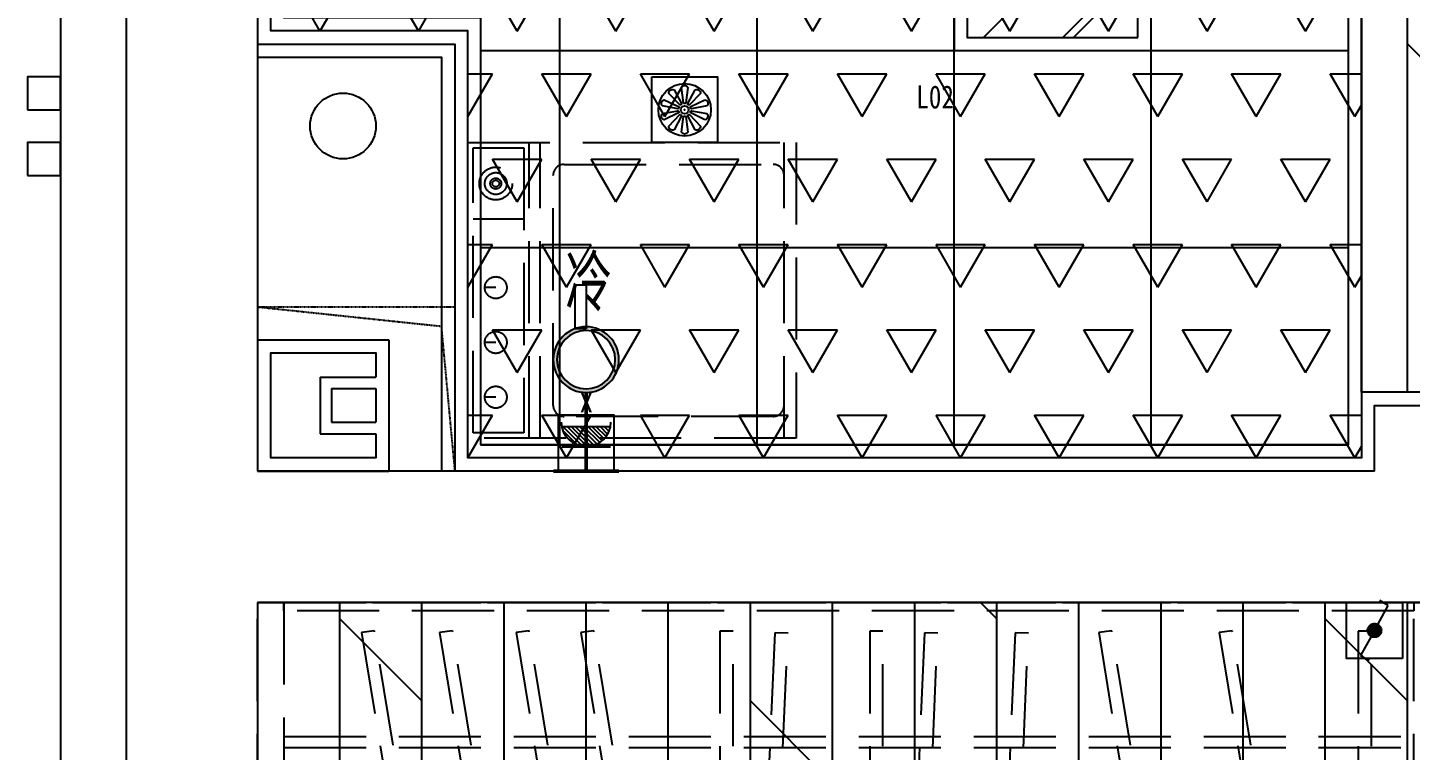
# Model space of a CAD drawing. Header units: millimetres. Extents: x -28014 to 297841, y -81741 to 47579.
# Drawn here: x 81933 to 84038, y -28284 to -27184 of the extents above; entities that cross this region are included whole.
import ezdxf

# ---------------------------------------------------------------- set-up
doc = ezdxf.new("R2010")
doc.units = ezdxf.units.MM
doc.header["$MEASUREMENT"] = 0
doc.linetypes.add('__DASH', pattern=[0.35, 0.25, -0.1])
doc.linetypes.add('DASH', pattern=[0.35, 0.25, -0.1])
for name, color, linetype in [('A-给排水-设备', 132, 'Continuous'), ('AR9-墙线', 160, 'Continuous'), ('DS-4BS-固定家具(高柜)', 30, 'Continuous'), ('DS-4BS-墙体完成面', 20, 'Continuous'), ('EM-开关图标', 14, 'Continuous'), ('EM-强电图标', 14, 'Continuous'), ('EM-给排水图标', 14, 'Continuous'), ('FC-地漏', 144, 'Continuous'), ('FC-地面造型线', 136, 'Continuous'), ('FC-平面高差线', 144, 'Continuous'), ('FF-厨卫（地坪隐）', 31, 'Continuous'), ('RC-天花灯具', 2, 'Continuous'), ('RC-天花轮廓线', 30, 'Continuous'), ('装饰', 152, 'Continuous')]:
    doc.layers.add(name, color=color, linetype=linetype)
doc.styles.add('宋体', font='', dxfattribs={"width": 0.8})
doc.styles.get('宋体').set_extended_font_data('SimSun')

# ---------------------------------------------------------------- blocks, each defined once
blk = doc.blocks.new('fj4')
at = {"layer": 'AR9-墙线', "ltscale": 10, "extrusion": (0, 0, -1)}
for p, q in [((0.0003643522504717112, 200.0003125112125), (-5.661160685122013e-05, -1.292457454837859e-06)), ((0.0003643522504717112, 200.0003125112125), (200.0004124690313, 200.0003125112125)), ((200.0004124690313, 200.0003125112125), (199.9999915047083, -1.292457454837859e-06)), ((94.99966196971945, 143.125286204493), (94.99948809319176, 56.87526291456015)), ((94.99966196971945, 143.125286204493), (180.0004124690313, 143.1251973048638)), ((112.4996461186092, 125.6252654502023), (112.4995088477153, 74.37524706356635)), ((112.4996461186092, 125.6252654502023), (180.0003941662144, 125.6251948532736)), ((112.4995088477153, 74.37524706356635), (180.0002568948548, 74.37517646675406)), ((94.99948809319176, 56.87526291456015), (180.0004124690313, 56.87517401504738)), ((-5.661160685122013e-05, -1.292457454837859e-06), (199.9999915047083, -1.292457454837859e-06))]:
    blk.add_line(p, q, dxfattribs=at)
at = {"layer": 'AR9-墙线', "ltscale": 10}
blk.add_line((180.0003941662144, 125.6251948532736), (180.0002568948548, 74.37517646675406), dxfattribs=at)
at = {"layer": 'AR9-墙线', "linetype": 'DASH', "ltscale": 0.5}
for points in [[(-8.264411007985473e-05, 250.0000481167808), (300.0003138040192, 250.0000481167808), (300.0003138040192, -2.537854015827179e-08)], [(2.075685188174248e-07, 250.000048131682), (279.4839236737462, 220.6054545394145), (300.0003138040192, -2.537854015827179e-08)]]:
    blk.add_lwpolyline(points, dxfattribs=at)
at = {"layer": 'AR9-墙线', "ltscale": 10}
blk.add_lwpolyline([(180.0004124690313, 56.87517401504738), (180.0004124690313, 19.9999987071933), (20.00036435225047, 19.9999987071933), (20.00036435225047, 180.0003125112125), (180.0004124690313, 180.0003125112125), (180.0004124690313, 143.1251973048638)], dxfattribs=at)
blk = doc.blocks.new('$plan$00003077')
at = {"layer": 'FF-厨卫（地坪隐）', "linetype": '__DASH', "ltscale": 500}
for p, q in [((-191.7874999999767, -8.337499999906868), (241.7874999999767, -8.337499999906868)), ((-191.7874999999767, -85.0625), (-191.7874999999767, -8.337499999906868)), ((133.4000000000233, -85.0625), (133.4000000000233, -8.337499999906868)), ((241.7874999999767, -8.337499999906868), (241.7874999999767, -85.0625)), ((-137.5687499999767, -42.53125), (-137.5687499999767, -25.85624999995343)), ((-54.19374999997672, -42.53125), (-54.19374999997672, -25.85624999995343)), ((29.18125000002328, -42.53125), (29.18125000002328, -25.85624999995343)), ((-200.125, -93.39999999990687), (250.125, -93.39999999990687)), ((241.7874999999767, -85.0625), (-191.7874999999767, -85.0625)), ((-200.125, -110.0749999999534), (250.125, -110.0749999999534)), ((-166.7750000000233, -464.7182471875567), (-166.7750000000233, -146.5432471875101)), ((-150.0999999999767, -129.8682471876964), (200.0999999999767, -129.8682471876964)), ((216.7750000000233, -146.5432471875101), (216.7750000000233, -464.7182471875567)), ((-33.34999999997672, -179.8932471876033), (-33.34999999997672, -163.2182471875567)), ((-33.34999999997672, -163.2182471875567), (33.34999999997672, -163.2182471875567)), ((33.34999999997672, -163.2182471875567), (33.34999999997672, -179.8932471876033)), ((33.34999999997672, -179.8932471876033), (-33.34999999997672, -179.8932471876033)), ((-200.125, -481.3932471876033), (250.125, -481.3932471876033))]:
    blk.add_line(p, q, dxfattribs=at)
blk.add_lwpolyline([(250.125, 0), (250.125, -499.8798090564087), (-200.125, -499.8798090564087), (-200.125, 0)], close=True, dxfattribs=at)
for centre, radius in [((187.59375, -42.53125), 25.0125), ((-137.5687499999767, -42.53125), 16.675), ((-54.19374999997672, -42.53125), 16.675), ((29.18125000002328, -42.53125), 16.675), ((187.59375, -42.53125), 16.675), ((187.59375, -42.53125), 8.3375), ((187.59375, -42.53125), 5.0025)]:
    blk.add_circle(centre, radius, dxfattribs=at)
for centre, start, end in [((-150.0999999999767, -146.5432471875101), 90, 180), ((200.0999999999767, -146.5432471875101), 0, 90), ((-150.0999999999767, -464.7182471875567), 180, 270), ((200.0999999999767, -464.7182471875567), 270, 0)]:
    blk.add_arc(centre, 16.675, start, end, dxfattribs=at)
blk = doc.blocks.new('g1')
at = {"linetype": '__DASH', "ltscale": 500}
for p, q in [((40.00000000960426, 500.0000002374873), (9.604264050722122e-09, 500.0000002374873)), ((9.604264050722122e-09, 500.0000002374873), (9.604264050722122e-09, 1.932494342327118e-08)), ((9.604264050722122e-09, 1.932494342327118e-08), (9.604264050722122e-09, 500.0000002374873)), ((9.604264050722122e-09, 500.0000002374873), (1800.000000009604, 500.0000002374873)), ((1800.000000009604, 500.0000002374873), (9.604264050722122e-09, 500.0000002374873)), ((9.604264050722122e-09, 500.0000002374873), (9.604264050722122e-09, 1.932494342327118e-08)), ((40.00000000960426, 1.932494342327118e-08), (40.00000000960426, 500.0000002374873)), ((1210.000000009604, 491.6666668828984), (590.0000000096043, 491.6666668828693)), ((590.0000000096043, 491.6666668828693), (590.0000000096043, 470.8333335580537)), ((1210.000000009604, 470.8333335580828), (1210.000000009604, 491.6666668828984)), ((1800.000000009604, 500.0000002374873), (1760.000000009604, 500.0000002374873)), ((1760.000000009604, 500.0000002374873), (1760.000000009604, 1.932494342327118e-08)), ((1800.000000009604, 1.932494342327118e-08), (1800.000000009604, 500.0000002374873)), ((1800.000000009604, 500.0000002374873), (1800.000000009604, 1.932494342327118e-08)), ((1800.000000009604, 1.932494342327118e-08), (1800.000000009604, 500.0000002374873)), ((630.0000000096043, 466.6666668719845), (40.00000000960426, 466.6666668719845)), ((40.00000000960426, 466.6666668719845), (40.00000000960426, 445.8333335471689)), ((590.0000000096043, 470.8333335580537), (1210.000000009604, 470.8333335580828)), ((630.0000000096043, 445.8333335471689), (630.0000000096043, 466.6666668719845)), ((1170.000000009604, 445.8333335471689), (1170.000000009604, 466.6666668719845)), ((1170.000000009604, 466.6666668719845), (1760.000000009604, 466.6666668719845)), ((1760.000000009604, 466.6666668719845), (1760.000000009604, 445.8333335471689)), ((40.00000000960426, 445.8333335471689), (630.0000000096043, 445.8333335471689)), ((1760.000000009604, 445.8333335471689), (1170.000000009604, 445.8333335471689)), ((9.604264050722122e-09, 1.932494342327118e-08), (40.00000000960426, 1.932494342327118e-08)), ((1800.000000009604, 1.932494342327118e-08), (9.604264050722122e-09, 1.932494342327118e-08)), ((9.604264050722122e-09, 1.932494342327118e-08), (1800.000000009604, 1.932494342327118e-08)), ((40.00000000960426, 12.50000002476736), (40.00000000960426, 1.932494342327118e-08)), ((1760.000000009604, 12.50000002476736), (40.00000000960426, 12.50000002476736)), ((40.00000000960426, 1.932494342327118e-08), (1760.000000009604, 1.932494342327118e-08)), ((1760.000000009604, 1.932494342327118e-08), (1760.000000009604, 12.50000002476736)), ((1760.000000009604, 1.932494342327118e-08), (1800.000000009604, 1.932494342327118e-08))]:
    blk.add_line(p, q, dxfattribs=at)
at = {"color": 8, "linetype": '__DASH', "ltscale": 500}
for p, q in [((158.1321775684482, 45.42464958503842), (214.9520320766023, 392.2069863420329)), ((234.7681655967026, 389.9522302098048), (177.9483110885485, 43.16989345275215)), ((214.9520320766023, 392.2069863420329), (234.7681655967026, 389.9522302098048)), ((276.8862221023883, 45.42464958503842), (333.7060766105424, 392.2069863420329)), ((353.5222101306426, 389.9522302098048), (296.7023556224885, 43.16989345275215)), ((333.7060766105424, 392.2069863420329), (353.5222101306426, 389.9522302098048)), ((393.3998533253907, 45.42464958503842), (450.2197078335448, 392.2069863420329)), ((470.0358413536451, 389.9522302098048), (413.215986845491, 43.16989345275215)), ((450.2197078335448, 392.2069863420329), (470.0358413536451, 389.9522302098048)), ((491.9879019882646, 45.42464958503842), (548.8077564964187, 392.2069863420329)), ((568.623890016519, 389.9522302098048), (511.8040355083649, 43.16989345275215)), ((548.8077564964187, 392.2069863420329), (568.623890016519, 389.9522302098048)), ((703.7185000735917, 393.8158180399041), (723.7185000735917, 393.8158180399041)), ((703.7185000735917, 43.81581788719632), (703.7185000735917, 393.8158180399041)), ((723.7185000735917, 393.8158180399041), (723.7185000735917, 43.81581788719632)), ((771.8630586490617, 395.7140289979288), (791.8494238458225, 396.3293463398295)), ((787.3690556581714, 45.95263790152967), (771.8630586490617, 395.7140289979288)), ((791.8494238458225, 396.3293463398295), (807.3554208549322, 46.56795524337213)), ((931.6333707054728, 393.8158180399041), (951.6333707054728, 393.8158180399041)), ((931.6333707054728, 43.81581788719632), (931.6333707054728, 393.8158180399041)), ((951.6333707054728, 393.8158180399041), (951.6333707054728, 43.81581788719632)), ((999.7779292809428, 395.7140289979288), (1019.764294477704, 396.3293463398295)), ((1015.283926290052, 45.95263790152967), (999.7779292809428, 395.7140289979288)), ((1019.764294477704, 396.3293463398295), (1035.270291486813, 46.56795524337213)), ((1137.783573731605, 395.7140289979288), (1157.769938928366, 396.3293463398295)), ((1153.289570740715, 45.95263790152967), (1137.783573731605, 395.7140289979288)), ((1157.769938928366, 396.3293463398295), (1173.275935937476, 46.56795524337213)), ((1280.188212010893, 45.42464958503842), (1337.008066519047, 392.2069863420329)), ((1356.824200039147, 389.9522302098048), (1300.004345530993, 43.16989345275215)), ((1337.008066519047, 392.2069863420329), (1356.824200039147, 389.9522302098048)), ((1463.609708871576, 45.42464958503842), (1520.42956337973, 392.2069863420329)), ((1540.24569689983, 389.9522302098048), (1483.425842391676, 43.16989345275215)), ((1520.42956337973, 392.2069863420329), (1540.24569689983, 389.9522302098048)), ((1675.340306956903, 393.8158180399041), (1695.340306956903, 393.8158180399041)), ((1675.340306956903, 43.81581788719632), (1675.340306956903, 393.8158180399041)), ((1695.340306956903, 393.8158180399041), (1695.340306956903, 43.81581788719632)), ((40.00000000960426, 220.833333450224), (1760.000000009604, 220.8333334507188)), ((40.00000000960426, 204.1666667762911), (1760.000000009604, 204.1666667767568)), ((177.9483110885485, 43.16989345275215), (158.1321775684482, 45.42464958503842)), ((296.7023556224885, 43.16989345275215), (276.8862221023883, 45.42464958503842)), ((413.215986845491, 43.16989345275215), (393.3998533253907, 45.42464958503842)), ((511.8040355083649, 43.16989345275215), (491.9879019882646, 45.42464958503842)), ((723.7185000735917, 43.81581788719632), (703.7185000735917, 43.81581788719632)), ((807.3554208549322, 46.56795524337213), (787.3690556581714, 45.95263790152967)), ((951.6333707054728, 43.81581788719632), (931.6333707054728, 43.81581788719632)), ((1035.270291486813, 46.56795524337213), (1015.283926290052, 45.95263790152967)), ((1173.275935937476, 46.56795524337213), (1153.289570740715, 45.95263790152967)), ((1300.004345530993, 43.16989345275215), (1280.188212010893, 45.42464958503842)), ((1483.425842391676, 43.16989345275215), (1463.609708871576, 45.42464958503842)), ((1695.340306956903, 43.81581788719632), (1675.340306956903, 43.81581788719632))]:
    blk.add_line(p, q, dxfattribs=at)
blk = doc.blocks.new('20191226.11583981')
h = blk.add_hatch()
h.set_pattern_fill('AR-RROOF', color=250, scale=100.1333333332396, angle=225, style=0)
h.set_pattern_definition([(225, (220.2933333331021, 280.765537450101), (-107.906757550666, -287.7513534684425), [1907.539999998215, -254.3386666664286, 635.8466666660715, -127.1693333332143]), (225, (145.6578260271344, 116.2077321853358), (209.5189542442097, -29.67435832643319), [381.5079999996429, -41.96587999996072, 763.0159999992859, -95.37699999991074]), (225, (251.7661376186879, 159.3704352056047), (-407.3480097537641, -527.8438890186742), [1017.354666665714, -178.0370666665, 508.6773333328572, -127.1693333332143])])
h.paths.add_polyline_path([(279.9733333332697, 280.3733333330711), (20.02666666661389, 280.765537450101), (20.02666666661389, 20.41887078368018), (279.9733333332697, 20.02666666665027)])
blk.add_line((279.9733333332697, 20.02666666665027), (279.9733333332697, 280.3733333330711))
for points in [[(300, 0), (300, 300.3999999997213), (0, 300.3999999997213), (0, 0)], [(279.9733333332697, 20.02666666665027), (279.9733333332697, 280.3733333330711), (20.02666666661389, 280.3733333330711), (20.02666666661389, 20.02666666665027)]]:
    blk.add_lwpolyline(points, close=True)
blk = doc.blocks.new('双控')
at = {"linetype": 'Continuous'}
h = blk.add_hatch(color=0, dxfattribs=at)
edge = h.paths.add_edge_path()
edge.add_ellipse((132721.2337280157, 53151.96180952998), major_axis=(-33.67239044157301, 9.575949031769538), ratio=0.9999999995228797, start_angle=0, end_angle=360, ccw=False)
at = {"color": 0, "linetype": 'Continuous'}
for p, q in [((132650.9704549747, 53278.86106101416), (132694.585294641, 53303.30990067752)), ((132704.7831466028, 53182.86337985382), (132650.9704549747, 53278.86106101416)), ((132737.6843094285, 53121.06023920608), (132791.4970010568, 53025.06255804581)), ((132791.4970010568, 53025.06255804581), (132747.8821613905, 53000.6137183824))]:
    blk.add_line(p, q, dxfattribs=at)
at = {"color": 0, "linetype": 'Continuous', "extrusion": (0, 0, -1)}
blk.add_ellipse((132721.2337280157, 53151.96180952998), major_axis=(-33.67239044157301, 9.575949031769538), ratio=0.9999999995228795, start_param=1.568207138530235, end_param=7.851392445709822, dxfattribs=at)
blk = doc.blocks.new('*U141')
at = {"elevation": 1.282387529499829e-10}
blk.add_lwpolyline([(133190.7554036128, 53111.96043004406), (133275.7554036128, 53111.96043004406), (133275.7554036128, 53196.96043004406), (133190.7554036128, 53196.96043004406)], close=True, dxfattribs=at)
at = {"xscale": 0.3, "yscale": 0.3, "zscale": 0.3}
blk.add_blockref('双控', (93416.8885563842, 37208.86605165979), dxfattribs=at)
blk = doc.blocks.new('*U125')
at = {"linetype": 'ByBlock'}
for p, q in [((701746.6844345479, -9322.998048704108), (701820.9319906173, -9322.998048704108)), ((701748.6284990718, -9322.998048704108), (701779.0333418028, -9353.40289143507)), ((701754.8920405913, -9322.998048704108), (701785.5591427111, -9353.66515082386)), ((701761.1555821109, -9322.998048704108), (701791.1444139084, -9352.986880501727)), ((701767.4191236303, -9322.998048704108), (701796.0792512998, -9351.658176373636)), ((701773.6826651498, -9322.998048704108), (701800.5030987461, -9349.81848230054)), ((701779.9462066693, -9322.998048704108), (701804.4917880031, -9347.543630037926)), ((701786.2097481887, -9322.998048704108), (701808.0873740233, -9344.875674538664)), ((701792.4732897083, -9322.998048704108), (701811.3103410678, -9341.835100063716)), ((701798.7368312278, -9322.998048704108), (701814.1645458038, -9338.425763280204)), ((701805.0003727472, -9322.998048704108), (701816.6380785061, -9334.635754463165)), ((701811.2639142667, -9322.998048704108), (701818.7005333786, -9330.434667816127)), ((701817.5274557862, -9322.998048704108), (701820.2950663856, -9325.765659303603)), ((701748.344537094, -9328.977628245812), (701770.7422447487, -9351.375335900479)), ((701746.6844345479, -9353.705731304031), (701820.9319906173, -9353.705731304031)), ((701783.8082125827, -9353.70573130407), (701783.8082125826, -9390.91166041021))]:
    blk.add_line(p, q, dxfattribs=at)
blk.add_lwpolyline([(701741.3082125826, -9390.911660408588), (701826.3082125826, -9390.911660408588), (701826.3082125826, -9305.911660408588), (701741.3082125826, -9305.911660408588)], close=True)
blk.add_arc((701783.8082125827, -9315.911660411934), 37.79407089213669, 180.8916584410718, 359.1083415589283, dxfattribs=at)
at = {"linetype": 'ByBlock', "style": '宋体'}
blk.add_text('X', height=29.76474328494306, dxfattribs=at).set_placement((701774.0200532435, -9301.62325461886))
blk = doc.blocks.new('*U127')
at = {"lineweight": -3}
h = blk.add_hatch(color=12, dxfattribs=at)
h.dxf.hatch_style = 1
edge = h.paths.add_edge_path()
edge.add_arc((75, -169.6747247777529), 49.99999999995343, 0, 360)
edge = h.paths.add_edge_path(flags=17)
edge.add_arc((75, -169.6747247777529), 44.39999999995864, 0, 360)
at = {"color": 12, "lineweight": -3, "const_width": 5.599999999994784}
for points in [[(124.9999999998836, 0), (25, 0)], [(75, -119.6747247778111), (75, 0)]]:
    blk.add_lwpolyline(points, dxfattribs=at)
at = {"color": 12, "lineweight": -3}
for radius in [49.99999999995343, 44.39999999995864]:
    blk.add_circle((75, -169.6747247777529), radius, dxfattribs=at)
at = {"color": 50, "style": '宋体', "width": 0.7}
for tag, p in [('热', (-109.4197038062848, -328.2033340032212)), ('冷', (43.17925840010867, -328.2033340032212))]:
    blk.add_attdef(tag, p, '', height=75, dxfattribs=at)
blk = doc.blocks.new('地漏')
at = {"color": 0, "lineweight": -3}
blk.add_lwpolyline([(705831.7060148837, -42192.39606522676), (705931.5811709389, -42192.39606522676), (705931.5811709389, -42292.27122128197), (705831.7060148837, -42292.27122128197)], close=True, dxfattribs=at)
for points in [[(705865.542158776, -42211.87018823997), (705876.8801584728, -42232.93819201366, -0.5136593078102789), (705874.1799699869, -42234.89999378287), (705857.6467422983, -42217.60654409603, -0.5839084714144258), (705865.542158776, -42211.87018823997)], [(705897.7450270513, -42211.87018823997, -0.5839084714144257), (705905.640443529, -42217.60654409603), (705889.1072158404, -42234.89999378287, -0.5136593078114282), (705886.4070273545, -42232.93819201366), (705897.7450270513, -42211.87018823997)], [(705847.6955087325, -42236.43399471138, -0.5839084714220167), (705850.7112894794, -42227.15237596259), (705872.2673858171, -42237.53244004865, -0.5136593078029511), (705871.2360055912, -42240.70670198836), (705847.6955087325, -42236.43399471138)], [(705912.5758963479, -42227.15237596259, -0.5839084714220169), (705915.5916770948, -42236.43399471138), (705892.051180236, -42240.70670198836, -0.5136593078038765), (705891.0198000055, -42237.53244004865), (705912.5758963479, -42227.15237596259)], [(705847.6955087325, -42248.23329179735), (705871.2360055912, -42243.96058452037, -0.5136593078038767), (705872.2673858171, -42247.13484646008), (705850.7112894794, -42257.51491054614, -0.5839084714220167), (705847.6955087325, -42248.23329179735)], [(705865.542158776, -42272.79709826876, -0.5839084714144257), (705857.6467422983, -42267.0607424127), (705874.1799699869, -42249.76729272586, -0.5136593078114284), (705876.8801584728, -42251.72909449507), (705865.542158776, -42272.79709826876)], [(705897.7450270513, -42272.79709826876), (705886.4070273545, -42251.72909449507, -0.5136593078102788), (705889.1072158404, -42249.76729272586), (705905.640443529, -42267.0607424127, -0.5839084714144257), (705897.7450270513, -42272.79709826876)], [(705912.5758963479, -42257.51491054614), (705891.0198000055, -42247.13484646008, -0.513659307802951), (705892.051180236, -42243.96058452037), (705915.5916770948, -42248.23329179735, -0.5839084714220169), (705912.5758963479, -42257.51491054614)]]:
    blk.add_lwpolyline(points, format="xyb", dxfattribs=at)
for points in [[(705876.7639571549, -42208.22400491872, -0.5839084714118552), (705886.5232286723, -42208.22400491872), (705883.312401169, -42231.93268701621, -0.5136593078046278), (705879.9747846583, -42231.93268701621)], [(705876.7639571549, -42276.44328159001), (705879.9747846583, -42252.73459949252, -0.5136593078046278), (705883.312401169, -42252.73459949252), (705886.5232286723, -42276.44328159001, -0.5839084714118552)]]:
    blk.add_lwpolyline(points, format="xyb", close=True, dxfattribs=at)
for radius in [39.95006242197253, 5.992509363295881]:
    blk.add_circle((705881.6435929136, -42242.33364325204), radius, dxfattribs=at)
at = {"color": 0}
for p in [(705881.6435929136, -42242.33364325204, 1.2), (705881.6435929136, -42242.33364325204)]:
    blk.add_point(p, dxfattribs=at)
blk = doc.blocks.new('*U27')
blk.add_blockref('地漏', (1263.074706996093, -321.9456624613304))

msp = doc.modelspace()

# ---------------------------------------------------------------- hatches: boundary and pattern name
at = {"layer": 'FC-地面造型线'}
h = msp.add_hatch(dxfattribs=at)
h.set_pattern_fill('DOLMIT', color=250, scale=500, angle=90)
h.set_pattern_definition([(90, (82283.22107512131, -31459.02789002811), (-125, 7.654042494670958e-15), []), (135, (82283.22107512131, -31459.02789002811), (-249.9999995804922, -249.9999995804921), [176.7766952966369, -353.5533905932737])])
h.paths.add_polyline_path([(89908.22107514826, -26359.02789005088), (89633.22131936089, -26359.02789003929), (89633.22131936089, -25859.02788998411), (89633.22107513103, -25859.02788998411), (89633.2210751313, -25759.02789003771), (89733.2210751348, -25759.02789003799), (89733.2210751348, -25709.02789004016), (89793.22107513236, -25709.02789004016), (89833.22107513082, -25719.02789003975), (89833.22107513082, -25759.02789003826), (89733.22107513329, -25759.02789003771), (89733.22107513632, -24659.02789003771), (89833.22107513082, -24659.02789003826), (89833.22107513082, -24699.02789000748), (89793.22107513236, -24699.02789000748), (89793.22107513236, -24709.02789000707), (89733.2210751348, -24709.02789000707), (89733.2210751348, -24659.02789003799), (89633.22107513432, -24659.02789003771), (89633.22107513584, -24109.02789001488), (88633.22107512076, -24109.02789001506), (88633.22107512032, -24309.02789016539), (88673.22131916191, -24309.02789016539), (88673.22131916179, -24759.02789016551), (88633.22107511935, -24759.02789016551), (88633.22107511587, -26359.02789002509), (88356.22105526994, -26359.02789002509), (88311.22105526994, -26359.02789002509), (88311.22105526994, -26370.02789002459), (88306.22105526994, -26370.02789002459), (88313.22107512326, -26359.0278900248), (88313.22107512326, -26299.02789002626), (88313.22107513099, -26239.02789002717), (87553.22107516858, -26239.02789002496), (87553.22107513653, -26299.0278900188), (87553.22107513653, -26359.02789001734), (87560.22109787457, -26359.02789002509), (87547.22109787457, -26359.02789002509), (87510.22109787488, -26359.02789002509), (86733.22107511654, -26359.02789002509), (86633.22107511631, -26359.02789002497), (86633.22107511631, -26259.02789002497), (86733.22107511677, -26259.02789002497), (86733.22107512376, -23459.02789003929), (86433.22107512399, -23459.02789003929), (84633.22107512399, -23459.02789003929), (83833.22107522027, -23459.02789003929), (83833.22107522027, -24259.02789003929), (83833.221075117, -26259.02789002695), (83983.22107512516, -26259.02789002695), (85183.22107512516, -26259.02789002695), (85733.22107511631, -26259.02789002497), (85733.22107511631, -26359.02789002497), (85183.22107512513, -26359.02789002497), (85183.22107512492, -26959.02789002509), (85063.22107512486, -26959.02789002505), (85063.22107512497, -26379.02789002695), (84103.22107512505, -26379.02789002695), (84103.2210751269, -26936.02793337987), (84103.22107494583, -26979.02789044437), (84094.22107449315, -26979.02789085178), (84083.22107358834, -26979.02789456369), (84023.22107467623, -26979.02789999588), (83963.2210746629, -26979.02789999562), (83963.22107511548, -27739.02789981261), (84023.22107512671, -27739.02789981287), (84083.2210751253, -27739.02789981287), (84098.2210751248, -27739.02789981288), (84103.2210751248, -27739.02789981288), (84103.22107512494, -27782.02789367454), (84103.22107512491, -27859.02791484424), (84133.22108124604, -27859.02791549733), (84133.22107863368, -28059.02791549733), (83983.22107381874, -28059.02791353807), (82283.22107512131, -28059.02789133313), (82283.22107512475, -31459.02764589866), (82483.22107522027, -31459.02764589866), (84883.22107509081, -31459.0278900259), (85083.22107512213, -31459.02789002811), (85083.2210751247, -30859.02764589866), (85083.22107512492, -28059.02792790594), (85033.22107522027, -28059.02792725286), (85033.22108124603, -27859.02792725286), (85283.22107522027, -27859.02789003929), (85283.22107522027, -29559.0278900394), (85283.22107512469, -30859.0277435521), (85583.22083107964, -30859.02789003214), (85783.22107510848, -30859.02789003194), (85783.22107510868, -31059.02789003194), (85783.22107510839, -30859.02789003194), (86683.22107509262, -30859.02789003031), (88183.22107511974, -30859.02789003031), (89183.22107511802, -30859.02789002858), (90683.22107511584, -30859.02789002783), (91083.22106572919, -30859.02764589882), (91083.22083077708, -28359.02789943213), (91083.22083077708, -28209.0278901883), (89908.22107514675, -28209.0278901883)])
h = msp.add_hatch(dxfattribs=at)
h.set_pattern_fill('TRIANG', color=250, scale=400)
h.set_pattern_definition([(59.99999999999999, (82303.22101561891, -27839.02791353807), (-74.99999985479714, 129.9038104838329), [75, -75]), (120, (82303.22101561891, -27839.02791353807), (-149.9999998547972, 8.383292948721532e-08), [74.99999999999999, -74.99999999999999]), (0, (82265.72101561891, -27774.07600833807), (75, 129.9038104), [75, -75])])
h.paths.add_polyline_path([(83963.22107512516, -26974.02783594979), (83963.22107512516, -26961.02783594979), (83963.22107512516, -26924.0278359501), (83963.22107512516, -26379.02789002696), (83063.22107514559, -26379.02789002695), (82493.22107518389, -26379.02789002633), (82303.22101561891, -26379.02789003805), (82303.22107368831, -27189.02787803624), (82603.22144553614, -27189.02787803629), (82603.22144553601, -27839.02791353807), (83963.22107408002, -27839.02791353806), (83963.22107496168, -27794.02796683611), (83963.22107528822, -27749.02796671856), (83963.22107528822, -27744.02796671856), (83963.22107510612, -27734.02789981287)])
at = {"layer": 'RC-天花轮廓线'}
h = msp.add_hatch(dxfattribs=at)
h.set_pattern_fill('_USER', color=251, scale=300, double=1, pattern_type=0)
h.set_pattern_definition([(0, (83943.22107408004, -27819.02791353806), (0, 300), []), (90, (83943.22107408004, -27819.02791353806), (-300, 1.83697019872103e-14), [])])
h.paths.add_polyline_path([(82323.22107368831, -26399.02789003805), (83943.22107408002, -26399.02789003805), (83943.22107408004, -27819.02791353806), (82623.22144553601, -27819.02791353779), (82623.22144553614, -27169.0278780363), (82323.22107368831, -27169.02787803624)])
h = msp.add_hatch(dxfattribs=at)
h.set_pattern_fill('_USER', color=251, scale=300, double=1, pattern_type=0)
h.set_pattern_definition([(0, (83963.22107408002, -27839.02791353806), (0, 300), []), (90, (83963.22107408002, -27839.02791353806), (-300, 1.83697019872103e-14), [])])
h.paths.add_polyline_path([(82693.22149358407, -27691.68741927692), (82693.22138899655, -27741.68741927692), (82643.22144129031, -27741.68736698315)], flags=16)
h.paths.add_polyline_path([(83968.22107512865, -26951.02784676536), (83963.22107440524, -26964.02784676529), (83968.22107512865, -26964.02784676536)])

# ---------------------------------------------------------------- linework, layer by layer
at = {"layer": 'A-给排水-设备'}
msp.add_circle((82413.22144290572, -27333.73611386577), 50, dxfattribs=at)
at = {"layer": 'AR9-墙线'}
for p, q in [((82083.22107512341, -26159.02789002695), (82083.2210751212, -27959.02789002682)), ((82283.22107512318, -26359.02789002695), (82283.22107512131, -27859.02789133312)), ((83983.22107512492, -27859.02791353807), (82283.22107512131, -27859.02789133312)), ((82083.2210751212, -27959.02789002705), (82083.22107512574, -32409.02789002684)), ((82283.22107512131, -28059.02789133313), (82283.2210751255, -32209.02789002705)), ((83983.22107381874, -28059.02791353807), (82283.22107512131, -28059.02789133313))]:
    msp.add_line(p, q, dxfattribs=at)
for points in [[(82283.22107512213, -27209.02787803623), (82583.22144290572, -27209.02787803629), (82583.22143922665, -27859.02789525165)], [(82283.2210724972, -27229.02787803599), (82563.22144290572, -27229.02787803629), (82563.22144290572, -27859.02789499041)], [(83983.22107512492, -27859.02789982358), (83983.22107512495, -27759.02789981286), (84083.22107512495, -27759.02789981287), (84083.22107512492, -27859.02790112975), (84133.22108124604, -27859.02790178284), (84133.22107863368, -28059.02790178284), (83757.64872649567, -28059.02789687722)]]:
    msp.add_lwpolyline(points, dxfattribs=at)
at = {"layer": 'DS-4BS-墙体完成面'}
msp.add_lwpolyline([(84103.22107512492, -27859.02790112975), (84103.22107512492, -27739.02789981288), (83963.22107538619, -27739.02789981286), (83963.22107408002, -27839.02791353806), (82603.22144553601, -27839.02791353807), (82603.22144553614, -27189.02787803629), (82303.22107368831, -27189.02787803624), (82303.22101561891, -26379.02789003805), (82503.22107518389, -26379.02789002571), (82503.22107518389, -26298.5793187744)], dxfattribs=at)
at = {"layer": 'FC-平面高差线', "color": 144}
msp.add_line((83963.22107510599, -27739.02789981286), (83963.22107512516, -26979.02790271178), dxfattribs=at)
at = {"layer": 'RC-天花轮廓线'}
msp.add_line((83963.2210744052, -26979.02790271178), (83963.22107440299, -27739.02789981286), dxfattribs=at)
msp.add_lwpolyline([(82323.22107368831, -26399.02789003805), (83943.22107408002, -26399.02789003805), (83943.22107408004, -27819.02791353806), (82623.22144553601, -27819.02791353779), (82623.22144553614, -27169.0278780363), (82323.22107368831, -27169.02787803624)], close=True, dxfattribs=at)
at = {"layer": '装饰'}
msp.add_lwpolyline([(82083.22107511677, -26059.02789002043), (81983.22107511677, -26059.02789002043), (81983.22107511631, -32509.0278900195), (82083.22107512678, -32509.0278900195)], dxfattribs=at)
for points in [[(81933.22107511637, -27309.02789002049), (81983.22107511637, -27309.02789002049), (81983.22107511637, -27259.02789002049), (81933.22107511637, -27259.02789002049)], [(81933.22107511637, -27409.02789002049), (81983.22107511637, -27409.02789002049), (81983.22107511637, -27359.02789002049), (81933.22107511637, -27359.02789002049)]]:
    msp.add_lwpolyline(points, close=True, dxfattribs=at)

# ---------------------------------------------------------------- block references
at = {"layer": 'AR9-墙线'}
msp.add_blockref('fj4', (82283.22113173199, -27859.02789004028), dxfattribs=at)
at = {"layer": 'DS-4BS-固定家具(高柜)', "extrusion": (0, 0, -1), "zscale": -1, "rotation": 180}
msp.add_blockref('g1', (-82283.22107512306, -28059.02789131491), dxfattribs=at)
at = {"layer": 'EM-开关图标', "xscale": -1}
msp.add_blockref('*U141', (217216.4764822465, -81255.98832008328), dxfattribs=at)
at = {"layer": 'EM-强电图标', "color": 8}
msp.add_blockref('*U125', (-619000.5871375916, -18468.11623786807), dxfattribs=at)
at = {"layer": 'EM-给排水图标'}
ref = msp.add_blockref('*U127', (82708.2214392267, -27859.02782222334), dxfattribs=dict(at, xscale=-1, rotation=180))
ref.add_attrib('冷', '冷', (82751.40069762681, -27607.4911548868), dxfattribs={"layer": '0', "color": 50, "height": 75, "style": '宋体', "width": 0.7})
at = {"layer": 'FC-地漏'}
msp.add_blockref('*U27', (-624211.4968551543, 15255.25140654471), dxfattribs=at)
at = {"layer": 'FF-厨卫（地坪隐）', "rotation": 90}
msp.add_blockref('$plan$00003077', (82603.22144553605, -27608.90290236151), dxfattribs=at)
at = {"layer": 'RC-天花灯具'}
msp.add_blockref('20191226.11583981', (83343.22107408004, -27219.02791353806), dxfattribs=at)

# ---------------------------------------------------------------- texts
at = {"layer": 'RC-天花灯具', "insert": (83285.81823303833, -27271.96467895505), "char_height": 35.04666666663387, "attachment_point": 1, "style": '宋体'}
msp.add_mtext_dynamic_manual_height_columns('L02', width=116.7138501729351, gutter_width=1, heights=[0], dxfattribs=at)

doc.saveas('drawing.dxf')
